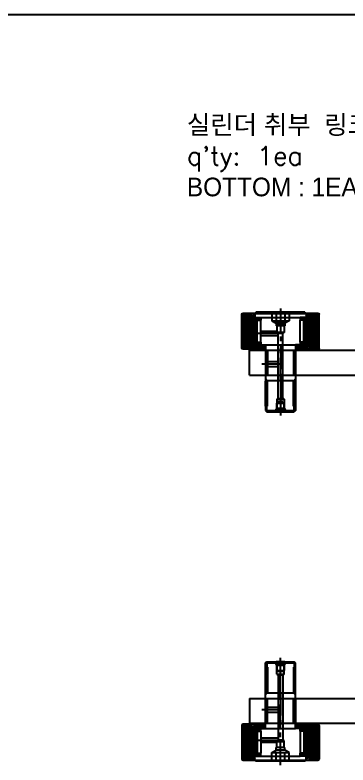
# Model space of a CAD drawing. Extents: x -2917 to 6643, y 8514 to 10799.
# Drawn here: x -2214 to -1947, y 8945 to 9549 of the extents above; entities that cross this region are included whole.
import ezdxf

# ---------------------------------------------------------------- set-up
doc = ezdxf.new("R2010")
doc.units = 0
doc.header["$LTSCALE"] = 15
doc.header["$MEASUREMENT"] = 0
doc.linetypes.add('CENTER', pattern=[2, 1.25, -0.25, 0.25, -0.25])
doc.linetypes.add('PHANTOM2', pattern=[31.75, 15.875, -3.175, 3.175, -3.175, 3.175, -3.175])
for name, color, linetype in [('1', 1, 'CENTER'), ('3', 3, 'Continuous'), ('4', 4, 'Continuous'), ('DXF0', 7, 'Continuous'), ('DXF1', 7, 'Continuous'), ('DXF4', 7, 'Continuous'), ('RD', 1, 'Continuous')]:
    doc.layers.add(name, color=color, linetype=linetype)
doc.styles.get("Standard").update_dxf_attribs({"font": 'txt.shx'})

# ---------------------------------------------------------------- blocks, each defined once
blk = doc.blocks.new('*U830')
at = {"layer": '1', "color": 0, "transparency": 16777216}
blk.add_line((0, 15), (0, -15), dxfattribs=at)
blk = doc.blocks.new('*U829')
at = {"layer": '1', "color": 0, "transparency": 16777216}
blk.add_line((0, -15), (0, 15), dxfattribs=at)
blk = doc.blocks.new('*U824')
at = {"layer": '1', "color": 0, "transparency": 16777216}
blk.add_line((0, 15), (0, -15), dxfattribs=at)
blk = doc.blocks.new('*U827')
at = {"layer": '1', "color": 0, "transparency": 16777216}
blk.add_line((0, -15), (0, 15), dxfattribs=at)
blk = doc.blocks.new('F WEER ER')
at = {"layer": 'DXF0', "color": 3, "linetype": 'Continuous'}
for p, q in [((1814.66, 10703.11), (1816.68, 10703.11)), ((1814.66, 10696.11), (1814.66, 10703.11)), ((1814.75, 10703.11), (1814.75, 10696.11)), ((1816.68, 10696.11), (1816.68, 10703.11)), ((1816.68, 10702.61), (1821.68, 10702.61)), ((1816.68, 10702.61), (1822.11, 10702.61)), ((1821.68, 10702.61), (1822.68, 10701.36)), ((1821.68, 10702.61), (1821.68, 10696.61)), ((1822.68, 10701.61), (1822.68, 10697.61)), ((1822.68, 10697.86), (1822.68, 10701.36)), ((1875.78, 10702.61), (1882.92, 10702.61)), ((1878.78, 10702.61), (1877.78, 10701.36)), ((1877.78, 10697.86), (1877.78, 10701.36)), ((1883.78, 10702.61), (1878.78, 10702.61)), ((1878.78, 10702.61), (1878.78, 10696.61)), ((1882.92, 10702.61), (1882.92, 10696.61)), ((1885.78, 10703.11), (1883.78, 10703.11)), ((1883.78, 10696.11), (1883.78, 10703.11)), ((1885.78, 10696.11), (1885.78, 10703.11)), ((1814.66, 10696.11), (1816.68, 10696.11)), ((1816.68, 10696.61), (1821.68, 10696.61)), ((1816.68, 10696.61), (1821.68, 10696.61)), ((1816.68, 10696.61), (1822.11, 10696.61)), ((1822.68, 10697.86), (1821.68, 10696.61)), ((1875.78, 10696.61), (1882.92, 10696.61)), ((1877.78, 10697.86), (1878.78, 10696.61)), ((1883.78, 10696.61), (1878.78, 10696.61)), ((1883.78, 10696.61), (1878.78, 10696.61)), ((1885.78, 10696.11), (1883.78, 10696.11))]:
    blk.add_line(p, q, dxfattribs=at)
at = {"layer": 'DXF1', "color": 4, "linetype": 'Continuous'}
for p, q in [((1807.33, 10730.59), (1819.57, 10718.36)), ((1808.78, 10730.61), (1821.03, 10718.36)), ((1810.24, 10730.61), (1822.49, 10718.36)), ((1811.7, 10730.61), (1823.95, 10718.36)), ((1813.17, 10730.61), (1825.42, 10718.36)), ((1814.63, 10730.61), (1826.88, 10718.36)), ((1816.09, 10730.61), (1828.34, 10718.36)), ((1817.55, 10730.61), (1829.8, 10718.36)), ((1819.01, 10730.61), (1831.26, 10718.36)), ((1820.47, 10730.61), (1831.88, 10719.2)), ((1821.93, 10730.61), (1831.88, 10720.66)), ((1823.4, 10730.61), (1831.88, 10722.12)), ((1824.86, 10730.61), (1831.88, 10723.58)), ((1826.32, 10730.61), (1833.17, 10723.76)), ((1827.78, 10730.61), (1835.48, 10722.9)), ((1829.24, 10730.61), (1835.48, 10724.36)), ((1830.7, 10730.61), (1835.48, 10725.82)), ((1832.16, 10730.61), (1835.48, 10727.29)), ((1833.63, 10730.61), (1835.48, 10728.75)), ((1806.48, 10728.52), (1816.65, 10718.36)), ((1806.48, 10727.06), (1809.79, 10723.76)), ((1806.48, 10725.6), (1808.38, 10723.7)), ((1806.54, 10729.93), (1818.11, 10718.36)), ((1806.48, 10724.14), (1807.96, 10722.66)), ((1806.48, 10722.68), (1806.5, 10722.66)), ((1806.85, 10720.31), (1806.93, 10720.38)), ((1807.15, 10720.31), (1808.15, 10721.3)), ((1807.45, 10720.31), (1810.08, 10722.94)), ((1807.75, 10720.31), (1810.08, 10722.64)), ((1808.16, 10720.42), (1810.08, 10722.34)), ((1808.38, 10722.14), (1810, 10723.76)), ((1808.38, 10722.44), (1809.7, 10723.76)), ((1808.38, 10722.74), (1809.4, 10723.76)), ((1808.38, 10723.04), (1809.1, 10723.76)), ((1808.38, 10723.34), (1808.8, 10723.76)), ((1808.38, 10723.64), (1808.5, 10723.76)), ((1808.38, 10721.84), (1810.08, 10723.54)), ((1808.38, 10721.54), (1810.08, 10723.24)), ((1808.84, 10720.79), (1810.08, 10722.04)), ((1809.51, 10721.16), (1810.08, 10721.74)), ((1810.08, 10723.46), (1815.19, 10718.36)), ((1810.08, 10722), (1813.73, 10718.36)), ((1810.08, 10720.54), (1812.26, 10718.36)), ((1810.08, 10719.08), (1810.8, 10718.36)), ((1831.88, 10722.08), (1833.56, 10723.76)), ((1831.88, 10722.38), (1833.26, 10723.76)), ((1831.88, 10722.68), (1832.95, 10723.76)), ((1831.88, 10722.98), (1832.65, 10723.76)), ((1831.88, 10723.28), (1832.35, 10723.76)), ((1831.88, 10723.58), (1832.05, 10723.76)), ((1831.88, 10721.78), (1833.58, 10723.48)), ((1831.88, 10721.48), (1833.58, 10723.18)), ((1832.06, 10717.75), (1834.62, 10720.31)), ((1832.06, 10719.29), (1833.08, 10720.31)), ((1832.06, 10716.21), (1835.97, 10720.12)), ((1832.06, 10714.67), (1836.28, 10718.89)), ((1832.08, 10721.37), (1833.58, 10722.88)), ((1832.27, 10721.27), (1833.58, 10722.58)), ((1832.46, 10721.16), (1833.58, 10722.28)), ((1832.66, 10721.05), (1833.58, 10721.98)), ((1832.85, 10720.94), (1833.58, 10721.68)), ((1833.04, 10720.84), (1833.64, 10721.44)), ((1833.24, 10720.73), (1833.81, 10721.31)), ((1833.43, 10720.62), (1833.98, 10721.18)), ((1833.58, 10723.34), (1834.27, 10722.66)), ((1833.62, 10720.52), (1834.15, 10721.05)), ((1833.82, 10720.41), (1834.33, 10720.92)), ((1834.01, 10720.31), (1834.5, 10720.79)), ((1834.31, 10720.31), (1834.67, 10720.66)), ((1834.61, 10720.31), (1834.84, 10720.53)), ((1834.91, 10720.31), (1835.01, 10720.4)), ((1810.08, 10717.23), (1811.13, 10718.28)), ((1810.08, 10718.11), (1810.25, 10718.28)), ((1810.08, 10716.35), (1811.58, 10717.85)), ((1810.87, 10716.26), (1811.58, 10716.97)), ((1830.38, 10717.29), (1831.38, 10718.28)), ((1830.38, 10718.17), (1830.5, 10718.28)), ((1830.38, 10716.4), (1831.88, 10717.9)), ((1831.11, 10716.26), (1831.88, 10717.02)), ((1832.06, 10713.13), (1836.28, 10717.35)), ((1832.07, 10711.61), (1836.28, 10715.82)), ((1833.61, 10711.61), (1836.28, 10714.28)), ((1835.15, 10711.61), (1836.28, 10712.74)), ((1810.08, 10682.02), (1811.02, 10682.96)), ((1810.08, 10682.9), (1810.14, 10682.96)), ((1810.08, 10681.14), (1811.58, 10682.64)), ((1830.38, 10682.07), (1831.27, 10682.96)), ((1830.38, 10682.95), (1830.39, 10682.96)), ((1830.38, 10681.19), (1831.88, 10682.69)), ((1832.06, 10683.91), (1835.75, 10687.61)), ((1832.06, 10685.45), (1834.22, 10687.61)), ((1832.06, 10686.99), (1832.68, 10687.61)), ((1832.06, 10682.37), (1836.28, 10686.59)), ((1832.06, 10680.84), (1836.28, 10685.06)), ((1832.12, 10679.35), (1836.28, 10683.52)), ((1806.88, 10678.86), (1806.92, 10678.91)), ((1807.05, 10678.73), (1807.22, 10678.91)), ((1807.22, 10678.6), (1807.52, 10678.91)), ((1807.3, 10676.56), (1808.38, 10675.47)), ((1807.39, 10678.48), (1807.82, 10678.91)), ((1807.56, 10678.35), (1808.07, 10678.85)), ((1807.74, 10678.22), (1808.26, 10678.74)), ((1807.91, 10678.09), (1808.45, 10678.63)), ((1808.08, 10677.96), (1808.65, 10678.53)), ((1808.25, 10677.83), (1808.84, 10678.42)), ((1808.38, 10677.66), (1809.03, 10678.31)), ((1808.38, 10677.36), (1809.23, 10678.2)), ((1808.38, 10677.06), (1809.42, 10678.1)), ((1808.38, 10676.76), (1809.61, 10677.99)), ((1808.38, 10676.46), (1809.81, 10677.88)), ((1808.38, 10676.16), (1810, 10677.78)), ((1808.38, 10675.86), (1810.08, 10677.56)), ((1808.38, 10675.56), (1810.08, 10677.26)), ((1808.58, 10675.46), (1810.08, 10676.96)), ((1808.88, 10675.46), (1810.08, 10676.66)), ((1809.18, 10675.46), (1810.08, 10676.36)), ((1810.08, 10679.62), (1821.1, 10668.61)), ((1810.08, 10678.16), (1819.63, 10668.61)), ((1810.08, 10676.7), (1818.17, 10668.61)), ((1810.31, 10680.86), (1822.56, 10668.61)), ((1810.75, 10680.93), (1811.58, 10681.76)), ((1811.77, 10680.86), (1824.02, 10668.61)), ((1813.23, 10680.86), (1825.48, 10668.61)), ((1814.69, 10680.86), (1826.94, 10668.61)), ((1816.15, 10680.86), (1828.4, 10668.61)), ((1817.61, 10680.86), (1829.86, 10668.61)), ((1819.08, 10680.86), (1831.33, 10668.61)), ((1820.54, 10680.86), (1832.79, 10668.61)), ((1822, 10680.86), (1834.25, 10668.61)), ((1823.46, 10680.86), (1835.29, 10669.02)), ((1824.92, 10680.86), (1835.48, 10670.29)), ((1826.38, 10680.86), (1835.48, 10671.75)), ((1827.84, 10680.86), (1831.88, 10676.82)), ((1829.31, 10680.86), (1831.88, 10678.28)), ((1830.77, 10680.86), (1831.88, 10679.74)), ((1831, 10680.93), (1831.88, 10681.81)), ((1831.88, 10676.1), (1834.69, 10678.91)), ((1831.88, 10676.4), (1834.38, 10678.91)), ((1831.88, 10676.7), (1834.08, 10678.91)), ((1831.88, 10677), (1833.51, 10678.63)), ((1831.88, 10677.3), (1832.84, 10678.26)), ((1831.88, 10677.61), (1832.16, 10677.89)), ((1831.88, 10675.8), (1833.58, 10677.5)), ((1831.88, 10675.5), (1833.58, 10677.2)), ((1832.14, 10675.46), (1833.58, 10676.9)), ((1832.44, 10675.46), (1833.58, 10676.6)), ((1832.74, 10675.46), (1833.58, 10676.3)), ((1833.21, 10678.91), (1836.28, 10681.98)), ((1833.61, 10676.56), (1835.48, 10674.68)), ((1834.51, 10678.43), (1834.99, 10678.91)), ((1834.74, 10678.91), (1836.28, 10680.44)), ((1835.07, 10676.56), (1835.48, 10676.14)), ((1806.48, 10675.91), (1813.79, 10668.61)), ((1806.48, 10674.45), (1812.33, 10668.61)), ((1806.48, 10672.99), (1810.87, 10668.61)), ((1806.48, 10671.53), (1809.41, 10668.61)), ((1808.4, 10675.46), (1815.25, 10668.61)), ((1809.48, 10675.46), (1810.08, 10676.06)), ((1809.78, 10675.46), (1810.08, 10675.76)), ((1809.86, 10675.46), (1816.71, 10668.61)), ((1833.04, 10675.46), (1833.58, 10676)), ((1833.24, 10675.46), (1835.48, 10673.22)), ((1833.34, 10675.46), (1833.58, 10675.7)), ((1806.48, 10670.07), (1807.94, 10668.61))]:
    blk.add_line(p, q, dxfattribs=at)
at = {"layer": 'DXF1', "linetype": 'Continuous'}
for p, q in [((1834.48, 10730.61), (1807.48, 10730.61)), ((1806.48, 10729.61), (1806.48, 10720.11)), ((1835.48, 10720.31), (1835.48, 10729.61)), ((1805.68, 10719.31), (1806.68, 10720.31)), ((1805.68, 10679.91), (1805.68, 10719.31)), ((1808.38, 10722.66), (1806.48, 10722.66)), ((1806.68, 10720.31), (1809.89, 10720.31)), ((1806.68, 10720.31), (1806.68, 10678.91)), ((1808.38, 10721.48), (1806.82, 10720.31)), ((1810.08, 10721.48), (1807.96, 10720.31)), ((1810.08, 10723.76), (1808.38, 10723.76)), ((1808.38, 10723.76), (1808.38, 10721.48)), ((1809.89, 10720.31), (1809.89, 10715.36)), ((1810.08, 10723.76), (1810.08, 10718.28)), ((1831.88, 10723.76), (1831.88, 10718.28)), ((1831.88, 10723.76), (1833.58, 10723.76)), ((1831.88, 10721.48), (1834, 10720.31)), ((1832.06, 10719.81), (1832.56, 10720.31)), ((1832.06, 10715.36), (1832.06, 10719.81)), ((1832.56, 10720.31), (1835.78, 10720.31)), ((1833.58, 10723.76), (1833.58, 10721.48)), ((1833.58, 10722.66), (1835.48, 10722.66)), ((1833.58, 10721.48), (1835.14, 10720.31)), ((1835.78, 10720.31), (1836.28, 10719.81)), ((1836.28, 10719.81), (1836.28, 10711.61)), ((1809.89, 10715.36), (1809.89, 10683.86)), ((1809.89, 10715.36), (1812.08, 10715.36)), ((1810.08, 10718.36), (1812.08, 10718.36)), ((1810.08, 10718.28), (1810.08, 10715.36)), ((1812.03, 10718.28), (1810.08, 10718.28)), ((1811.66, 10716.26), (1810.08, 10716.26)), ((1811.58, 10718.28), (1811.58, 10716.26)), ((1829.88, 10718.36), (1812.08, 10718.36)), ((1812.08, 10718.36), (1812.08, 10715.36)), ((1829.88, 10715.36), (1812.08, 10715.36)), ((1829.88, 10718.36), (1829.88, 10715.36)), ((1829.88, 10718.36), (1831.88, 10718.36)), ((1829.88, 10715.36), (1832.06, 10715.36)), ((1831.88, 10718.28), (1829.94, 10718.28)), ((1831.88, 10716.26), (1830.31, 10716.26)), ((1830.38, 10718.28), (1830.38, 10716.26)), ((1831.88, 10715.36), (1831.88, 10718.28)), ((1832.06, 10715.36), (1832.06, 10711.61)), ((1832.06, 10711.61), (1832.06, 10687.61)), ((1832.06, 10711.61), (1884.78, 10711.61)), ((1860.78, 10711.61), (1860.78, 10687.61)), ((1884.78, 10711.61), (1884.78, 10687.61)), ((1884.78, 10711.61), (1885.78, 10710.61)), ((1885.78, 10710.61), (1885.78, 10688.61)), ((1884.78, 10687.61), (1885.78, 10688.61)), ((1809.89, 10683.86), (1812.08, 10683.86)), ((1809.89, 10678.91), (1809.89, 10683.86)), ((1810.08, 10683.86), (1810.08, 10680.93)), ((1811.66, 10682.96), (1810.08, 10682.96)), ((1811.58, 10680.93), (1811.58, 10682.96)), ((1829.88, 10683.86), (1812.08, 10683.86)), ((1812.08, 10680.86), (1812.08, 10683.86)), ((1829.88, 10680.86), (1829.88, 10683.86)), ((1829.88, 10683.86), (1832.06, 10683.86)), ((1831.88, 10682.96), (1830.31, 10682.96)), ((1830.38, 10680.93), (1830.38, 10682.96)), ((1831.88, 10680.93), (1831.88, 10683.86)), ((1832.06, 10687.61), (1884.78, 10687.61)), ((1832.06, 10683.86), (1832.06, 10687.61)), ((1832.06, 10679.41), (1832.06, 10683.86)), ((1836.28, 10687.61), (1836.28, 10679.41)), ((1805.68, 10679.91), (1806.68, 10678.91)), ((1806.48, 10679.11), (1806.48, 10669.61)), ((1808.38, 10676.56), (1806.48, 10676.56)), ((1806.68, 10678.91), (1809.89, 10678.91)), ((1808.38, 10677.73), (1806.82, 10678.91)), ((1810.08, 10677.73), (1807.96, 10678.91)), ((1808.38, 10675.46), (1808.38, 10677.73)), ((1810.08, 10680.93), (1812.03, 10680.93)), ((1810.08, 10680.93), (1810.08, 10675.46)), ((1810.08, 10680.86), (1812.08, 10680.86)), ((1829.88, 10680.86), (1812.08, 10680.86)), ((1829.88, 10680.86), (1831.88, 10680.86)), ((1829.94, 10680.93), (1831.88, 10680.93)), ((1831.88, 10680.93), (1831.88, 10675.46)), ((1831.88, 10677.73), (1834, 10678.91)), ((1832.06, 10679.41), (1832.56, 10678.91)), ((1832.56, 10678.91), (1835.78, 10678.91)), ((1833.58, 10677.73), (1835.14, 10678.91)), ((1833.58, 10675.46), (1833.58, 10677.73)), ((1833.58, 10676.56), (1835.48, 10676.56)), ((1835.48, 10669.61), (1835.48, 10678.91)), ((1835.78, 10678.91), (1836.28, 10679.41)), ((1810.08, 10675.46), (1808.38, 10675.46)), ((1831.88, 10675.46), (1833.58, 10675.46)), ((1834.48, 10668.61), (1807.48, 10668.61))]:
    blk.add_line(p, q, dxfattribs=at)
at = {"layer": 'DXF1', "color": 2, "linetype": 'Continuous'}
for p, q in [((1820.93, 10715.36), (1820.93, 10702.61)), ((1824.43, 10715.36), (1824.43, 10701.61)), ((1806.38, 10706.53), (1805.68, 10706.94)), ((1806.38, 10706.53), (1812.68, 10706.53)), ((1806.38, 10706.53), (1806.38, 10692.68)), ((1812.68, 10706.53), (1814.66, 10703.11)), ((1812.68, 10706.53), (1812.68, 10692.68)), ((1845.28, 10711.61), (1845.28, 10701.61)), ((1849.28, 10711.61), (1849.28, 10701.61)), ((1806.38, 10703.07), (1812.68, 10703.07)), ((1875.21, 10701.61), (1822.68, 10701.61)), ((1806.38, 10696.14), (1812.68, 10696.14)), ((1812.68, 10692.68), (1814.66, 10696.11)), ((1875.21, 10697.61), (1822.68, 10697.61)), ((1806.38, 10692.68), (1805.68, 10692.27)), ((1806.38, 10692.68), (1812.68, 10692.68))]:
    blk.add_line(p, q, dxfattribs=at)
at = {"layer": 'DXF1', "color": 3, "linetype": 'CENTER'}
for p, q in [((1822.68, 10718.36), (1822.68, 10699.61)), ((1847.28, 10714.61), (1847.28, 10699.61)), ((1802.68, 10699.61), (1888.78, 10699.61))]:
    blk.add_line(p, q, dxfattribs=at)
at = {"layer": 'DXF1', "color": 1, "linetype": 'Continuous'}
for p, q in [((1860.78, 10710.69), (1859.19, 10711.61)), ((1885.7, 10710.69), (1860.78, 10710.69)), ((1860.78, 10688.53), (1859.19, 10687.61)), ((1885.7, 10688.53), (1860.78, 10688.53))]:
    blk.add_line(p, q, dxfattribs=at)
at = {"layer": 'DXF1', "linetype": 'Continuous'}
for centre, radius, start, end in [((1807.48, 10729.61), 1, 90, 180), ((1834.48, 10729.61), 1, 0, 90), ((1814.08, 10716.86), 2.5, 143.1301, 216.8699), ((1827.88, 10716.86), 2.5, 323.1301, 36.8699), ((1814.08, 10682.36), 2.5, 143.1301, 216.8699), ((1827.88, 10682.36), 2.5, 323.1301, 36.8699), ((1807.48, 10669.61), 1, 180, 270), ((1834.48, 10669.61), 1, 270, 0)]:
    blk.add_arc(centre, radius, start, end, dxfattribs=at)
at = {"layer": 'DXF4', "color": 6, "linetype": 'Continuous'}
for p, q in [((1822.11, 10702.61), (1822.68, 10701.61)), ((1875.78, 10702.61), (1875.21, 10701.61)), ((1875.21, 10701.61), (1875.21, 10697.61)), ((1875.78, 10702.61), (1875.78, 10696.61)), ((1882.92, 10702.61), (1885.78, 10704.26)), ((1822.11, 10696.61), (1822.68, 10697.61)), ((1875.78, 10696.61), (1875.21, 10697.61)), ((1882.92, 10696.61), (1885.78, 10694.95))]:
    blk.add_line(p, q, dxfattribs=at)

msp = doc.modelspace()

# ---------------------------------------------------------------- linework, layer by layer
at = {"color": 6}
msp.add_line((-1385.398, 9548.619), (-2828.818, 9548.619), dxfattribs=at)
at = {"layer": '3'}
for p, q in [((-2025.804, 9259.045), (-2025.804, 9279.045)), ((-2025.804, 9279.045), (-1703.918, 9279.045)), ((-2012.804, 9279.045), (-2012.804, 9259.045)), ((-1988.804, 9259.045), (-1988.804, 9279.045)), ((-2025.804, 9259.045), (-1703.918, 9259.045)), ((-2012.804, 9234.045), (-2012.804, 9254.045)), ((-1988.804, 9254.045), (-1988.804, 9234.045)), ((-2012.804, 9024.045), (-2012.804, 9004.045)), ((-1988.804, 9004.045), (-1988.804, 9024.045)), ((-2025.804, 8999.045), (-2025.804, 8979.045)), ((-2025.804, 8999.045), (-1703.918, 8999.045)), ((-2012.804, 8979.045), (-2012.804, 8999.045)), ((-1988.804, 8999.045), (-1988.804, 8979.045)), ((-2025.804, 8979.045), (-1703.918, 8979.045))]:
    msp.add_line(p, q, dxfattribs=at)
at = {"layer": 'RD', "color": 2}
for p, q in [((-2011.18, 9279.045), (-2011.18, 9259.045)), ((-1990.427, 9279.045), (-1990.427, 9259.045)), ((-2011.18, 9234.045), (-2011.18, 9254.045)), ((-1990.427, 9234.045), (-1990.427, 9254.045)), ((-2011.18, 9024.045), (-2011.18, 9004.045)), ((-1990.427, 9024.045), (-1990.427, 9004.045)), ((-2011.18, 8979.045), (-2011.18, 8999.045)), ((-1990.427, 8979.045), (-1990.427, 8999.045))]:
    msp.add_line(p, q, dxfattribs=at)

# ---------------------------------------------------------------- block references
at = {"layer": '1'}
for name, p in [('*U827', (-2000.804, 9269.045)), ('*U824', (-2000.804, 9244.045)), ('*U829', (-2000.804, 9014.045)), ('*U830', (-2000.804, 8989.045))]:
    msp.add_blockref(name, p, dxfattribs=at)
at = {"layer": '4', "color": 6, "linetype": 'PHANTOM2', "xscale": -1, "rotation": 90}
msp.add_blockref('F WEER ER', (8698.802, 11115.328), dxfattribs=at)
at = {"layer": '4', "color": 6, "linetype": 'PHANTOM2', "rotation": 90}
msp.add_blockref('F WEER ER', (8698.802, 7142.762), dxfattribs=at)

# ---------------------------------------------------------------- texts
at = {"insert": (-2076.108, 9467.834), "char_height": 15, "attachment_point": 1}
msp.add_mtext_dynamic_manual_height_columns("{\\fGulim|b0|i0|c129|p50;실린더 취부  링크}\\Pq'ty: 1ea\\P{\\fGulim|b0|i0|c129|p50;BOTTOM : 1EA}", width=5639.40542, gutter_width=75, heights=[0], dxfattribs=at)

doc.saveas('drawing.dxf')
